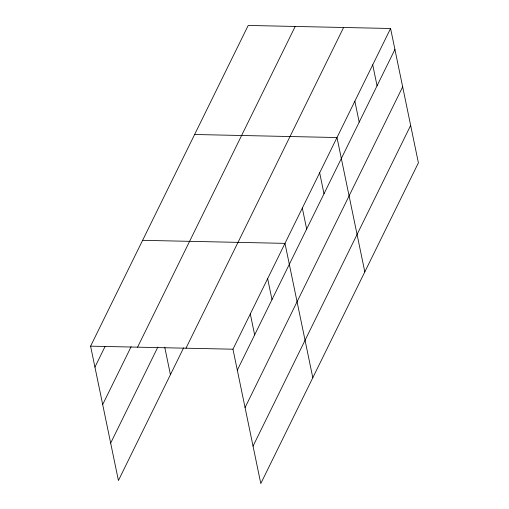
<?xml version="1.0" encoding="UTF-8"?>
<svg xmlns="http://www.w3.org/2000/svg" width="509" height="509" viewBox="0 0 509 509"><rect width="100%" height="100%" fill="white"/><g stroke="black" fill="none" stroke-linecap="round" stroke-linejoin="round"><path stroke-width="0.76" d="M183.609 347.863L118.419 480.509L90.596 346.165L248.207 25.45L390.581 28.491L418.404 162.835L260.793 483.55L232.969 349.206L390.581 28.491M94.935 367.123L104.988 346.661M102.684 404.54L131.118 346.686M137.576 347.17L295.195 26.455M110.669 443.091L157.828 347.132M185.989 348.201L343.6 27.486M237.309 370.164L394.92 49.443M245.058 407.582L402.67 86.861M253.043 446.132L410.655 125.418M194.623 134.497L336.996 137.532L364.813 271.876M142.609 240.331L284.983 243.366L312.806 377.716M90.596 346.165L232.969 349.206M372.722 64.834L377.061 85.792M354.856 101.183L359.195 122.141M319.658 172.812L323.998 193.764M302.321 208.092L306.66 229.044M267.645 278.646L271.984 299.604M250.307 313.926L254.646 334.884M164.738 347.183L170.432 374.675"/></g></svg>
